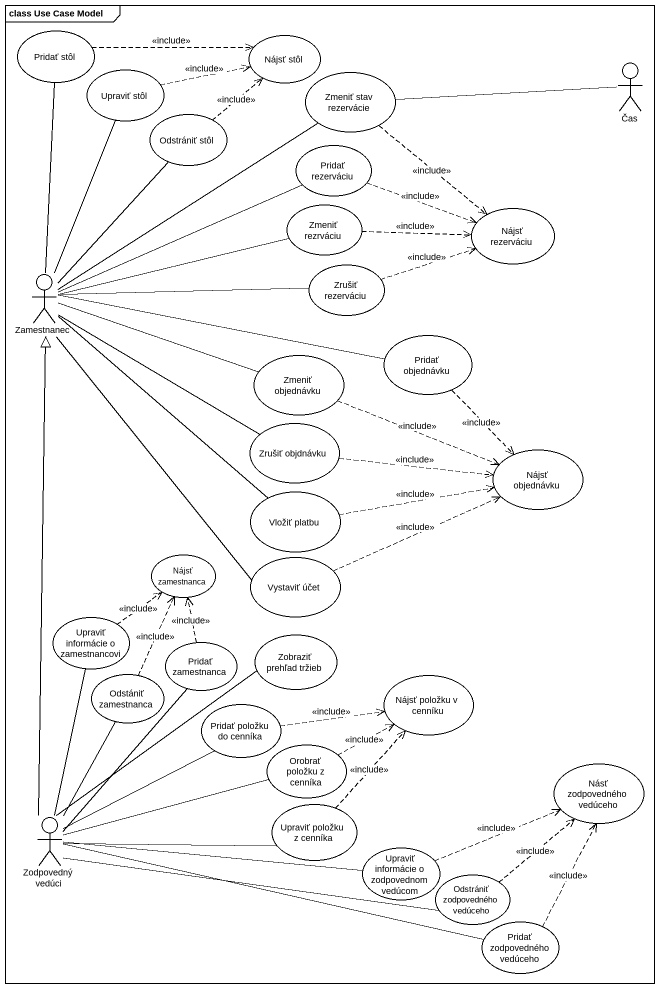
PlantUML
@startuml
mainframe class Use Case Model
usecase "Pridať stôl" as Pridať_stôl
usecase "Upraviť stôl" as Upraviť_stôl
usecase "Nájsť stôl" as Nájsť_stôl
usecase "Zmeniť stav rezervácie" as Zmeniť_stav_rezervácie
actor Čas
usecase "Odstrániť stôl" as Odstrániť_stôl
usecase "Pridať rezerváciu" as Pridať_rezerváciu
usecase "Zmeniť rezrváciu" as Zmeniť_rezrváciu
usecase "Nájsť rezerváciu" as Nájsť_rezerváciu
usecase "Zrušiť rezerváciu" as Zrušiť_rezerváciu
actor Zamestnanec
usecase "Pridať objednávku" as Pridať_objednávku
usecase "Zmeniť objednávku" as Zmeniť_objednávku
usecase "Zrušiť objdnávku" as Zrušiť_objdnávku
usecase "Nájsť objednávku" as Nájsť_objednávku
usecase "Vložiť platbu" as Vložiť_platbu
usecase "Nájsť zamestnanca" as Nájsť_zamestnanca
usecase "Vystaviť účet" as Vystaviť_účet
usecase "Upraviť informácie o zamestnancovi" as Upraviť_informácie_o
usecase "Pridať zamestnanca" as Pridať_zamestnanca
usecase "Zobraziť prehľad tržieb" as Zobraziť_prehľad_tržieb
usecase "Odstániť zamestnanca" as Odstániť_zamestnanca
usecase "Nájsť položku v cenníku" as Nájsť_položku_v_cenníku
usecase "Pridať položku do cenníka" as Pridať_položku_do_cenníka
usecase "Orobrať položku z cenníka" as Orobrať_položku_z_cenníka
usecase "Násť zodpovedného vedúceho" as Násť_zodpovedného_vedúceho
usecase "Upraviť položku z cenníka" as Upraviť_položku_z_cenníka
actor "Zodpovedný vedúci" as Zodpovedný_vedúci
usecase "Upraviť informácie o zodpovednom vedúcom" as Upraviť_informácie_o_2
usecase "Odstrániť zodpovedného vedúceho" as Odstrániť_zodpovedného
usecase "Pridať zodpovedného vedúceho" as Pridať_zodpovedného_vedúceho
Pridať_stôl .right.> Nájsť_stôl : <<include>>
Upraviť_stôl .right.> Nájsť_stôl : <<include>>
Zmeniť_stav_rezervácie ..> Nájsť_rezerváciu : <<include>>
Čas -left- Zmeniť_stav_rezervácie
Odstrániť_stôl .up.> Nájsť_stôl : <<include>>
Pridať_rezerváciu .right.> Nájsť_rezerváciu : <<include>>
Zmeniť_rezrváciu .right.> Nájsť_rezerváciu : <<include>>
Zrušiť_rezerváciu .right.> Nájsť_rezerváciu : <<include>>
Zamestnanec -up- Pridať_stôl
Zamestnanec -up- Upraviť_stôl
Zamestnanec -up- Zmeniť_stav_rezervácie
Zamestnanec -up- Odstrániť_stôl
Zamestnanec -right- Pridať_rezerváciu
Zamestnanec -right- Zmeniť_rezrváciu
Zamestnanec -right- Zrušiť_rezerváciu
Zamestnanec -right- Pridať_objednávku
Zamestnanec -right- Zmeniť_objednávku
Zamestnanec -right- Zrušiť_objdnávku
Zamestnanec -- Vložiť_platbu
Zamestnanec -- Vystaviť_účet
Pridať_objednávku ..> Nájsť_objednávku : <<include>>
Zmeniť_objednávku .right.> Nájsť_objednávku : <<include>>
Zrušiť_objdnávku .right.> Nájsť_objednávku : <<include>>
Vložiť_platbu .right.> Nájsť_objednávku : <<include>>
Vystaviť_účet .right.> Nájsť_objednávku : <<include>>
Upraviť_informácie_o .up.> Nájsť_zamestnanca : <<include>>
Pridať_zamestnanca .up.> Nájsť_zamestnanca : <<include>>
Odstániť_zamestnanca .up.> Nájsť_zamestnanca : <<include>>
Odstániť_zamestnanca -- Zodpovedný_vedúci
Pridať_položku_do_cenníka .right.> Nájsť_položku_v_cenníku : <<include>>
Orobrať_položku_z_cenníka .right.> Nájsť_položku_v_cenníku : <<include>>
Upraviť_položku_z_cenníka .up.> Nájsť_položku_v_cenníku : <<include>>
Zodpovedný_vedúci -up-|> Zamestnanec
Zodpovedný_vedúci -up- Upraviť_informácie_o
Zodpovedný_vedúci -up- Pridať_zamestnanca
Zodpovedný_vedúci -up- Zobraziť_prehľad_tržieb
Zodpovedný_vedúci -up- Pridať_položku_do_cenníka
Zodpovedný_vedúci -right- Orobrať_položku_z_cenníka
Zodpovedný_vedúci -right- Upraviť_položku_z_cenníka
Zodpovedný_vedúci -right- Upraviť_informácie_o_2
Zodpovedný_vedúci -right- Odstrániť_zodpovedného
Zodpovedný_vedúci -right- Pridať_zodpovedného_vedúceho
Upraviť_informácie_o_2 .right.> Násť_zodpovedného_vedúceho : <<include>>
Odstrániť_zodpovedného .up.> Násť_zodpovedného_vedúceho : <<include>>
Pridať_zodpovedného_vedúceho .up.> Násť_zodpovedného_vedúceho : <<include>>
@enduml
